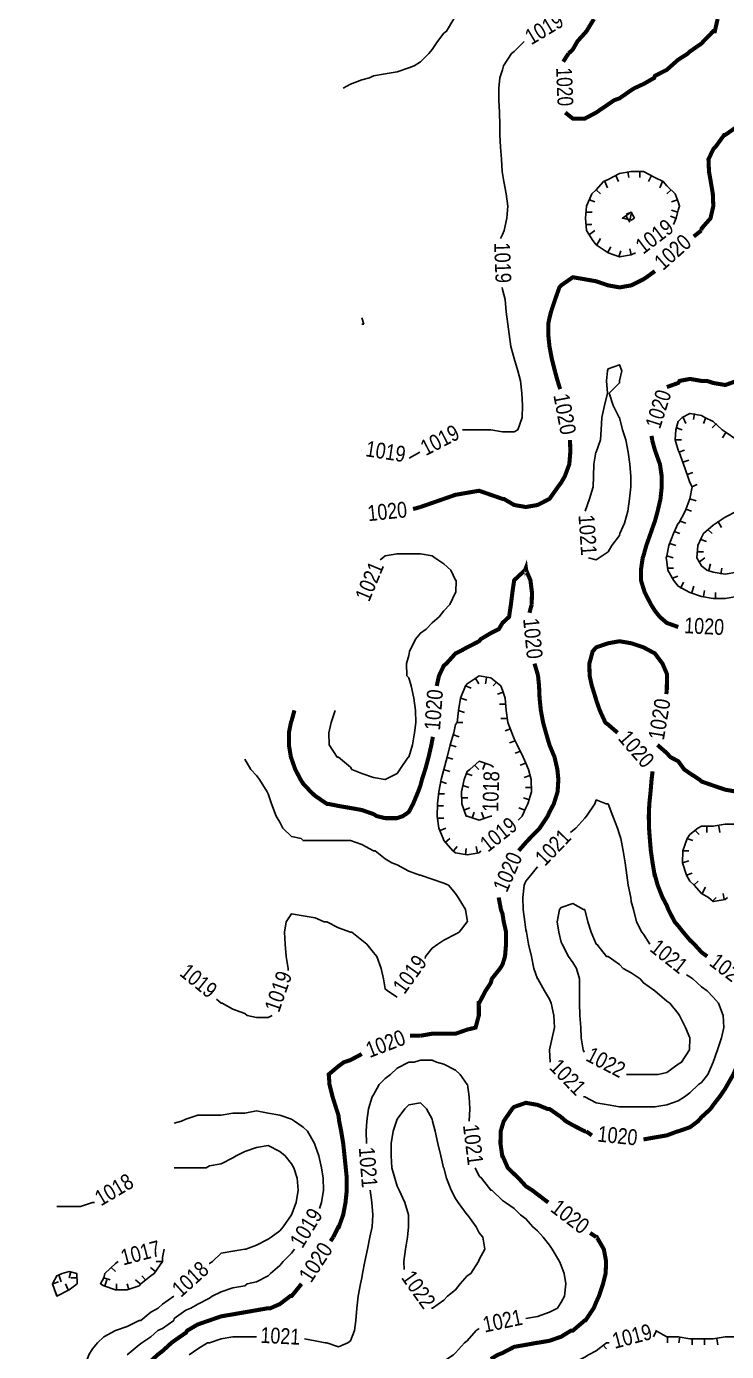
# Model space of a CAD drawing. Extents: x 628896 to 629881, y 4519192 to 4520125.
# Drawn here: x 628929.8 to 629102, y 4519476.4 to 4519802.1 of the extents above; entities that cross this region are included whole.
import ezdxf
from ezdxf.enums import TextEntityAlignment as Align

# ---------------------------------------------------------------- set-up
doc = ezdxf.new("R2010")
doc.units = 0

msp = doc.modelspace()

# ---------------------------------------------------------------- linework, layer by layer
at = {"layer": 'GSLAYER', "linetype": 'CONTINUOUS', "const_width": 1, "flags": 128}
for points in [[(629099.8125, 4519804), (629099.125, 4519801), (629098.75, 4519801), (629096.3125, 4519798.5), (629095.875, 4519798), (629093, 4519796), (629092.5, 4519795.5), (629090.125, 4519794), (629088.4375, 4519792.5), (629087.3125, 4519791.5), (629084.375, 4519790), (629084.1875, 4519789.5), (629081.5625, 4519788), (629079.375, 4519787), (629078.5625, 4519786.5), (629075.6875, 4519784.5), (629074.3125, 4519784), (629072.875, 4519783), (629069.9375, 4519781), (629067.125, 4519779.5), (629064.1875, 4519779.5), (629062.3125, 4519781)], [(629063.125, 4519795.5), (629064.1875, 4519796.5), (629065.3125, 4519798.5), (629067.125, 4519800.5), (629067.5625, 4519801), (629069.375, 4519804)], [(629061.8125, 4519793.5), (629063.125, 4519795.5)], [(629062.3125, 4519781), (629062.3125, 4519781)], [(629095.8125, 4519752), (629095.875, 4519752.5), (629098.0625, 4519755), (629098.75, 4519758), (629098.625, 4519761), (629098.125, 4519764), (629097.6875, 4519766.5), (629097.5625, 4519769.5), (629098.75, 4519772), (629099.25, 4519772.5), (629101.4375, 4519775.5), (629101.6875, 4519775.5), (629104.5625, 4519777.5), (629107.4375, 4519775.5), (629107.625, 4519775.5), (629107.4375, 4519772.5), (629106.625, 4519769.5), (629106.25, 4519766.5), (629105.875, 4519764), (629105.375, 4519761)], [(629093.9375, 4519750.5), (629095.8125, 4519752)], [(629105.875, 4519746.5), (629106.625, 4519743.5), (629107.25, 4519740.5), (629107.4375, 4519738), (629107.4375, 4519736.5), (629107.375, 4519735), (629106.9375, 4519732), (629106.25, 4519729), (629105.6875, 4519726.5), (629105.375, 4519723.5), (629105, 4519720.5), (629104.6875, 4519717.5), (629104.5625, 4519715), (629104.5, 4519715), (629101.6875, 4519714), (629098.75, 4519714.5), (629097.1875, 4519715), (629095.875, 4519715), (629093, 4519715.5), (629090.4375, 4519715), (629090.125, 4519714.5), (629087.3125, 4519713.5)], [(629060.4375, 4519715), (629059.75, 4519717.5), (629059, 4519720.5), (629058.4375, 4519723.5), (629058.4375, 4519723.5), (629058.125, 4519726.5), (629058.125, 4519729), (629058.4375, 4519730.5), (629058.8125, 4519732), (629059.8125, 4519735), (629060.875, 4519738), (629061.3125, 4519738.5), (629064.1875, 4519740.5), (629067.125, 4519740), (629069.9375, 4519739.5), (629072.875, 4519738.5), (629075.6875, 4519738), (629078.5625, 4519738.5), (629081.5625, 4519740), (629082.3125, 4519740.5), (629084.375, 4519742)], [(629084.375, 4519742), (629084.375, 4519742)], [(629061.0625, 4519713), (629060.4375, 4519715)], [(629087.3125, 4519713.5), (629087.3125, 4519713.5)], [(629026.6875, 4519684), (629029.5625, 4519685), (629032.4375, 4519686), (629035.3125, 4519687), (629038.1875, 4519687.5), (629041.125, 4519688), (629044, 4519687), (629046.875, 4519686), (629047.1875, 4519686), (629049.75, 4519684.5), (629052.625, 4519684), (629055.5, 4519684.5), (629058.4375, 4519686), (629060.5625, 4519689), (629061.3125, 4519690), (629062.1875, 4519691.5), (629063.3125, 4519694.5), (629063.5625, 4519697.5), (629063.5, 4519700.5)], [(629063.5, 4519700.5), (629063.5, 4519700.5)], [(629083.6875, 4519700.5), (629084.375, 4519698), (629084.5625, 4519697.5), (629085.625, 4519694.5), (629086.0625, 4519691.5), (629086.0625, 4519689), (629085.75, 4519686), (629085.0625, 4519683), (629084.375, 4519680.5), (629084.1875, 4519680), (629083.3125, 4519677.5), (629082.25, 4519674.5), (629081.5625, 4519672), (629081.375, 4519671.5), (629080.9375, 4519668.5), (629080.9375, 4519666), (629081.5625, 4519664), (629081.875, 4519663), (629083.4375, 4519660), (629084.375, 4519658.5), (629085.5625, 4519657), (629087.3125, 4519655.5), (629090.125, 4519654.5)], [(629083.5625, 4519701.5), (629083.6875, 4519700.5)], [(629024.875, 4519683.5), (629026.6875, 4519684)], [(629012.25, 4519682), (629012.25, 4519682)], [(629054.0625, 4519660), (629054.125, 4519663), (629053.75, 4519666), (629052.6875, 4519668.5), (629052.625, 4519669), (629052.4375, 4519668.5), (629049.75, 4519666), (629049.75, 4519666), (629049.3125, 4519663), (629048.9375, 4519660), (629048.5, 4519657), (629046.875, 4519655.5), (629046, 4519654), (629044, 4519653), (629041.5, 4519651.5), (629041.125, 4519651), (629038.1875, 4519649.5), (629036.375, 4519648.5), (629035.3125, 4519648), (629033.0625, 4519645.5), (629032.4375, 4519645), (629031.25, 4519642.5), (629030.6875, 4519640)], [(629053.5, 4519658), (629054.0625, 4519660)], [(629090.125, 4519654.5), (629090.125, 4519654.5)], [(629087.3125, 4519639), (629087.3125, 4519640), (629087.375, 4519642.5), (629087.3125, 4519643), (629086.25, 4519645.5), (629084.375, 4519648), (629083.4375, 4519648.5), (629081.5625, 4519649.5), (629078.5625, 4519650.5), (629075.6875, 4519651), (629072.875, 4519650.5), (629069.9375, 4519649.5), (629069.0625, 4519648.5), (629068.25, 4519645.5), (629068.3125, 4519642.5), (629068.875, 4519640), (629069.8125, 4519637), (629069.9375, 4519636.5), (629070.8125, 4519634), (629072.1875, 4519631), (629072.875, 4519630.5), (629075.1875, 4519628.5)], [(629052.625, 4519601.5), (629053.5625, 4519602.5), (629055.5, 4519604.5), (629056, 4519605), (629058, 4519608), (629058.4375, 4519609), (629059.5, 4519611), (629060.4375, 4519614), (629060.625, 4519617), (629060.375, 4519619.5), (629059.6875, 4519622.5), (629058.4375, 4519625.5), (629057.5625, 4519628.5), (629056.875, 4519631), (629056.3125, 4519634), (629056, 4519637), (629055.875, 4519640), (629055.625, 4519642.5), (629055.5, 4519643), (629054.75, 4519645.5)], [(629054.75, 4519645.5), (629054.75, 4519645.5)], [(629030.6875, 4519640), (629030.6875, 4519640)], [(629087.1875, 4519638), (629087.3125, 4519639)], [(629029.5625, 4519626.5), (629029.375, 4519625.5), (629028.6875, 4519622.5), (629027.875, 4519619.5), (629027.0625, 4519617), (629026.6875, 4519615.5), (629026.125, 4519614), (629024.875, 4519611), (629023.8125, 4519609), (629022.375, 4519608), (629020.9375, 4519607.5), (629018, 4519607.5), (629015.9375, 4519608), (629015.125, 4519608.5), (629012.25, 4519609.5), (629009.4375, 4519610), (629006.5, 4519610.5), (629004.0625, 4519611), (629003.6875, 4519611), (629000.75, 4519613), (628999.6875, 4519614), (628997.8125, 4519616), (628997.1875, 4519617), (628995.875, 4519619.5), (628995, 4519622), (628994.8125, 4519622.5), (628994.3125, 4519625.5), (628994.3125, 4519628.5), (628994.8125, 4519631), (628995, 4519631.5), (628995.6875, 4519634)], [(629075.1875, 4519628.5), (629075.1875, 4519628.5)], [(629029.75, 4519627.5), (629029.5625, 4519626.5)], [(629129.1875, 4519605), (629127.625, 4519606.5), (629124.75, 4519608), (629124.3125, 4519608), (629121.875, 4519609.5), (629118.9375, 4519611), (629118.375, 4519611), (629116.0625, 4519612), (629113.1875, 4519612.5), (629110.3125, 4519613), (629107.4375, 4519613.5), (629104.5625, 4519614), (629104.5, 4519614), (629101.6875, 4519614.5), (629098.75, 4519615.5), (629095.875, 4519616.5), (629095.3125, 4519617), (629093, 4519618.5), (629091.5625, 4519619.5), (629090.125, 4519621.5), (629088.1875, 4519622.5), (629087.3125, 4519623.5), (629085, 4519625.5)], [(629085, 4519625.5), (629085, 4519625.5)], [(629083.8125, 4519619), (629083.5625, 4519617)], [(629083.5625, 4519617), (629083.3125, 4519614), (629083, 4519611), (629082.875, 4519608), (629082.9375, 4519605), (629083.125, 4519602.5), (629083.375, 4519599.5), (629083.8125, 4519596.5), (629084.3125, 4519593.5), (629084.375, 4519593.5), (629085.0625, 4519591), (629086.25, 4519588), (629087.3125, 4519586), (629087.6875, 4519585), (629089.25, 4519582), (629090.125, 4519581), (629091.3125, 4519579.5), (629093, 4519577.5), (629094.0625, 4519576.5), (629095.875, 4519574.5), (629097.25, 4519573.5)], [(629050.875, 4519599.5), (629052.625, 4519601.5)], [(629026.6875, 4519554), (629029.5625, 4519554.5), (629032.4375, 4519554.5), (629035.3125, 4519554.5), (629038.1875, 4519555.5), (629040.25, 4519556), (629041.0625, 4519559), (629041.0625, 4519562), (629041.125, 4519562), (629042.6875, 4519565), (629044, 4519567), (629044.25, 4519568), (629046.25, 4519570.5), (629046.875, 4519571.5), (629047.5, 4519573.5), (629047.75, 4519576.5), (629047.75, 4519579.5), (629047.1875, 4519582), (629046.875, 4519584), (629046.5, 4519585), (629045.9375, 4519588)], [(629045.9375, 4519588), (629045.9375, 4519588)], [(629097.25, 4519573.5), (629097.25, 4519573.5)], [(629108.5, 4519565), (629109.75, 4519562), (629109.875, 4519559), (629109.375, 4519556), (629108.0625, 4519553.5), (629107.4375, 4519552), (629106.6875, 4519550.5), (629105.1875, 4519547.5), (629104.5625, 4519546.5), (629103.6875, 4519544.5), (629102.25, 4519542), (629101.6875, 4519541), (629100.3125, 4519539), (629098.75, 4519537), (629098.0625, 4519536), (629095.875, 4519534), (629095, 4519533), (629093, 4519531.5), (629090.125, 4519530.5), (629090, 4519530.5), (629087.3125, 4519529.5), (629084.375, 4519529), (629081.5625, 4519528.5)], [(629024.125, 4519554), (629026.6875, 4519554)], [(629005.25, 4519504.5), (629006.5, 4519507), (629006.625, 4519507), (629007.6875, 4519510), (629008.25, 4519513), (629008.5625, 4519516), (629008.5625, 4519519), (629008.3125, 4519521.5), (629008, 4519524.5), (629007.6875, 4519527.5), (629007.1875, 4519530.5), (629006.6875, 4519533), (629006.5, 4519534.5), (629006, 4519536), (629005.0625, 4519539), (629004.3125, 4519542), (629004.125, 4519544.5), (629006.5, 4519546.5), (629007.875, 4519547.5), (629009.4375, 4519548), (629012.25, 4519549.5)], [(629012.25, 4519549.5), (629012.25, 4519549.5)], [(629067.4375, 4519530.5), (629067.125, 4519530.5), (629064.1875, 4519532), (629062.4375, 4519533), (629061.3125, 4519534), (629058.4375, 4519536), (629057.9375, 4519536), (629055.5, 4519537), (629052.625, 4519537.5), (629049.75, 4519536.5), (629049.25, 4519536), (629047.1875, 4519533), (629046.875, 4519532), (629046.4375, 4519530.5), (629046.375, 4519527.5), (629046.8125, 4519524.5), (629046.875, 4519524.5), (629048.1875, 4519521.5), (629049.75, 4519520), (629050.8125, 4519519), (629052.625, 4519517), (629054.1875, 4519516), (629055.5, 4519515), (629058.125, 4519513)], [(629068.875, 4519529.5), (629067.4375, 4519530.5)], [(629081.5625, 4519528.5), (629081.5625, 4519528.5)], [(629058.125, 4519513), (629058.125, 4519513)], [(629004.5625, 4519503.5), (629005.25, 4519504.5)], [(629069.9375, 4519504.5), (629070.0625, 4519504.5), (629071.8125, 4519501.5), (629072.375, 4519498.5), (629072.25, 4519495.5), (629071.625, 4519493), (629070.625, 4519490), (629069.9375, 4519488.5), (629069.3125, 4519487), (629067.3125, 4519484), (629067.125, 4519484), (629064.1875, 4519481.5), (629063.75, 4519481.5), (629061.3125, 4519480), (629058.4375, 4519479), (629055.5, 4519478.5), (629055.375, 4519478.5), (629052.625, 4519478), (629049.75, 4519477.5), (629046.875, 4519476), (629045.625, 4519475.5), (629044, 4519474.5)], [(629068.4375, 4519505.5), (629069.9375, 4519504.5)], [(628954.5625, 4519468.5), (628956.125, 4519470), (628957.4375, 4519471), (628958.9375, 4519472.5), (628960.375, 4519474), (628961.9375, 4519475.5), (628963.25, 4519476.5), (628965.4375, 4519478.5), (628966.125, 4519479), (628969, 4519481), (628969.3125, 4519481.5), (628971.875, 4519483), (628974.75, 4519484), (628977.625, 4519485), (628980.5625, 4519485.5), (628983.4375, 4519486), (628986.3125, 4519486.5), (628989.1875, 4519487), (628989.75, 4519487), (628992.0625, 4519488), (628994.6875, 4519490), (628995, 4519490), (628997.4375, 4519493)], [(628997.4375, 4519493), (628997.4375, 4519493)]]:
    msp.add_lwpolyline(points, dxfattribs=at)
at = {"layer": 'GSLAYER', "linetype": 'CONTINUOUS', "flags": 128}
for points in [[(629034.9375, 4519804), (629033.125, 4519801), (629032.4375, 4519800.5), (629030.875, 4519798.5), (629029.5625, 4519796.5), (629028.75, 4519795.5), (629026.6875, 4519793.5), (629025.125, 4519792.5), (629023.8125, 4519792), (629020.9375, 4519791), (629018, 4519790.5), (629015.125, 4519790), (629014.125, 4519789.5), (629012.25, 4519789), (629009.4375, 4519788), (629007.6875, 4519787)], [(629046.875, 4519751), (629047.3125, 4519752), (629047.9375, 4519755), (629048.1875, 4519758), (629047.75, 4519761), (629047.1875, 4519764), (629046.875, 4519766), (629046.8125, 4519766.5), (629046.625, 4519769.5), (629046.375, 4519772.5), (629046.25, 4519775.5), (629046.1875, 4519778), (629046.125, 4519781), (629045.9375, 4519784), (629045.9375, 4519787), (629046.25, 4519789.5), (629046.875, 4519791.5), (629047.125, 4519792.5), (629049.125, 4519795.5), (629049.75, 4519796), (629052.25, 4519798.5)], [(629052.25, 4519798.5), (629052.25, 4519798.5)], [(629089.625, 4519755), (629090.125, 4519757), (629090.4375, 4519758), (629090.125, 4519759), (629089.375, 4519761), (629087.3125, 4519763), (629086.4375, 4519764), (629084.375, 4519765), (629081.5625, 4519766.5), (629078.5625, 4519766.5), (629075.6875, 4519766), (629072.875, 4519764.5), (629071.75, 4519764), (629069.9375, 4519762), (629068.875, 4519761), (629067.5625, 4519758), (629067.3125, 4519755), (629067.5625, 4519752), (629069.125, 4519749.5), (629069.9375, 4519748.5), (629072.875, 4519746.5), (629072.875, 4519746.5), (629075.6875, 4519745.5), (629078.5625, 4519746), (629079.625, 4519746.5)], [(629074.75, 4519765.5), (629075.4375, 4519764)], [(629077.75, 4519766.5), (629077.9375, 4519765)], [(629080.6875, 4519766.5), (629080.6875, 4519765)], [(629083.5, 4519765.5), (629082.8125, 4519764)], [(629072.0625, 4519764), (629072.6875, 4519762.5)], [(629086.25, 4519764), (629085.5625, 4519762.5)], [(629068.25, 4519759.5), (629069.625, 4519759)], [(629069.9375, 4519762), (629071, 4519761)], [(629088.375, 4519762), (629087.3125, 4519761)], [(629089.9375, 4519759.5), (629088.5, 4519759)], [(629067.4375, 4519756.5), (629068.9375, 4519756.5)], [(629078.5625, 4519756.5), (629076.375, 4519755), (629078.5625, 4519754.5), (629079.375, 4519755)], [(629078.625, 4519756.5), (629077.3125, 4519756)], [(629078.25, 4519754.5), (629078.5625, 4519756)], [(629079.375, 4519755), (629078.5625, 4519756.5)], [(629090, 4519756.5), (629088.5, 4519757)], [(629067.375, 4519753.5), (629068.875, 4519753.5)], [(629077.3125, 4519755.5), (629078.25, 4519754)], [(629089.5625, 4519755), (629088.1875, 4519755.5)], [(629088.9375, 4519753.5), (629089.625, 4519755)], [(629046.375, 4519750), (629046.875, 4519751)], [(629068.3125, 4519751), (629069.625, 4519752)], [(629070.125, 4519748.5), (629071, 4519750)], [(629072.6875, 4519746.5), (629073.5625, 4519748)], [(629075.5, 4519745.5), (629076, 4519747)], [(629078.5, 4519746), (629078.25, 4519747.5)], [(629079.625, 4519746.5), (629079.625, 4519746.5)], [(629038.1875, 4519703), (629041.125, 4519703), (629044, 4519703), (629046.875, 4519702.5), (629049.75, 4519702.5), (629050.6875, 4519703), (629051.6875, 4519706), (629051.8125, 4519709), (629051.625, 4519712), (629051.3125, 4519715), (629050.625, 4519717.5), (629049.75, 4519720.5), (629048.9375, 4519723.5), (629048.5, 4519726.5), (629048.1875, 4519729), (629047.8125, 4519732), (629047.5, 4519735), (629046.875, 4519737.5), (629046.8125, 4519738)], [(629046.8125, 4519738), (629046.8125, 4519738)], [(629012.25, 4519730.5), (629012.75, 4519729)], [(629012.75, 4519729), (629012.25, 4519729)], [(629068.25, 4519686), (629069.1875, 4519689), (629069.25, 4519691.5), (629069.375, 4519694.5), (629069.875, 4519697.5), (629069.9375, 4519697.5), (629071, 4519700.5), (629071.1875, 4519703), (629071.3125, 4519706), (629072, 4519709), (629072.6875, 4519712), (629072.5, 4519715), (629072.6875, 4519717.5), (629072.875, 4519718), (629075.6875, 4519719), (629076.25, 4519717.5), (629075.6875, 4519715), (629075.6875, 4519714.5), (629073.125, 4519712), (629074.125, 4519709), (629075.5625, 4519706), (629075.6875, 4519706), (629076.375, 4519703), (629077.25, 4519700.5), (629077.8125, 4519697.5), (629078.25, 4519694.5), (629078.4375, 4519691.5), (629078.4375, 4519689), (629078.125, 4519686), (629077.75, 4519683), (629076.875, 4519680), (629075.75, 4519677.5), (629075.6875, 4519677), (629073.75, 4519674.5), (629072.875, 4519673), (629070.6875, 4519671.5), (629069.9375, 4519671), (629068, 4519671.5)], [(629104.5625, 4519700.5), (629101.6875, 4519702.5), (629100.9375, 4519703), (629098.75, 4519705), (629096.6875, 4519706), (629095.875, 4519706.5), (629093, 4519707), (629091.125, 4519706), (629090.125, 4519705), (629089.5625, 4519703), (629089.375, 4519700.5), (629090.125, 4519698), (629090.3125, 4519697.5), (629091.375, 4519694.5), (629092.5, 4519691.5), (629093, 4519690), (629093.5625, 4519689), (629093, 4519686), (629091.8125, 4519683), (629090.25, 4519680), (629090.125, 4519680), (629088.9375, 4519677.5), (629087.8125, 4519674.5), (629087.3125, 4519672), (629087.125, 4519671.5), (629087.3125, 4519670.5), (629087.5625, 4519668.5), (629088.9375, 4519666), (629090.125, 4519664.5), (629092.9375, 4519663), (629093, 4519663), (629095.875, 4519662), (629098.75, 4519661.5), (629101.6875, 4519661.5), (629104.5625, 4519662)], [(629094.125, 4519707), (629093.875, 4519705.5)], [(629089.6875, 4519703.5), (629091.125, 4519703)], [(629091.3125, 4519706), (629092, 4519704.5)], [(629096.9375, 4519706), (629096.3125, 4519704.5)], [(629099.5, 4519704.5), (629098.5, 4519703.5)], [(629037.0625, 4519703), (629038.1875, 4519703)], [(629089.375, 4519700.5), (629090.9375, 4519700.5)], [(629101.875, 4519702.5), (629101, 4519701)], [(629012.25, 4519698), (629012.25, 4519698)], [(629023.875, 4519696), (629026.5, 4519697.5)], [(629026.5, 4519697.5), (629026.5, 4519697.5)], [(629090.25, 4519697.5), (629091.6875, 4519698)], [(629091.25, 4519695), (629092.6875, 4519695.5)], [(629092.3125, 4519692), (629093.75, 4519692.5)], [(629093.4375, 4519689), (629094.8125, 4519689.5)], [(629067.1875, 4519683), (629068.25, 4519686)], [(629093, 4519686), (629094.5, 4519685.5)], [(629092, 4519683.5), (629093.375, 4519683)], [(629104.5625, 4519683), (629101.6875, 4519681.5), (629099.4375, 4519680), (629098.75, 4519679.5), (629096.375, 4519677.5), (629095.875, 4519676.5), (629094.9375, 4519674.5), (629094.6875, 4519671.5), (629095.875, 4519669.5), (629097.1875, 4519668.5), (629098.75, 4519668), (629101.6875, 4519667.5), (629104.5625, 4519668)], [(629089.125, 4519678), (629090.5, 4519677.5)], [(629090.5625, 4519680.5), (629092, 4519680)], [(629097.4375, 4519678.5), (629098.4375, 4519677.5)], [(629099.875, 4519680.5), (629100.75, 4519679)], [(629088.0625, 4519675), (629089.5625, 4519674.5)], [(629095.6875, 4519676), (629097.0625, 4519675.5)], [(629017.4375, 4519671.5), (629018, 4519672), (629020.9375, 4519672.5), (629023.8125, 4519672.5), (629026.6875, 4519672.5), (629029.5625, 4519672), (629030.1875, 4519671.5), (629032.4375, 4519670), (629034.125, 4519668.5), (629035.3125, 4519666), (629035.5, 4519666), (629035.375, 4519663), (629035.3125, 4519663), (629033.9375, 4519660), (629032.4375, 4519658.5), (629031.3125, 4519657), (629029.5625, 4519655.5), (629028.125, 4519654), (629026.6875, 4519653), (629025.4375, 4519651.5), (629024, 4519648.5), (629023.8125, 4519647.5), (629023.25, 4519645.5), (629023.375, 4519642.5), (629023.8125, 4519642), (629024.375, 4519640), (629025.0625, 4519637), (629025.4375, 4519634), (629025.5625, 4519631), (629025.25, 4519628.5), (629024.75, 4519625.5), (629023.8125, 4519622.5), (629023.6875, 4519622.5), (629021.625, 4519619.5), (629020.9375, 4519618.5), (629018, 4519617), (629015.125, 4519617.5), (629012.25, 4519618.5), (629009.8125, 4519619.5), (629009.4375, 4519620), (629006.5, 4519622.5), (629006.1875, 4519622.5), (629004.25, 4519625.5), (629004.125, 4519628.5), (629004.75, 4519631), (629005.6875, 4519634)], [(629016.8125, 4519671), (629017.4375, 4519671.5)], [(629068, 4519671.5), (629068, 4519671.5)], [(629087.3125, 4519672), (629088.875, 4519671.5)], [(629094.8125, 4519673), (629096.3125, 4519673)], [(629095.375, 4519670.5), (629096.6875, 4519671.5)], [(629087.4375, 4519669), (629088.9375, 4519669)], [(629097.625, 4519668.5), (629098.0625, 4519670)], [(629100.5625, 4519667.5), (629100.8125, 4519669)], [(629088.6875, 4519666.5), (629090, 4519667)], [(629090.6875, 4519664), (629091.375, 4519665.5)], [(629093.4375, 4519663), (629093.9375, 4519664.5)], [(629096.3125, 4519662), (629096.5625, 4519663.5)], [(629099.3125, 4519661.5), (629099.3125, 4519663)], [(629012.25, 4519660), (629012.25, 4519660)], [(629051.6875, 4519608), (629052.625, 4519610), (629053.125, 4519611), (629054, 4519614), (629053.9375, 4519617), (629053.3125, 4519619.5), (629052.625, 4519621), (629052, 4519622.5), (629050.5, 4519625.5), (629049.75, 4519627), (629049.1875, 4519628.5), (629048.1875, 4519631), (629047.75, 4519634), (629047.5, 4519637), (629046.875, 4519639), (629046.4375, 4519640), (629044, 4519642), (629041.125, 4519642.5), (629038.1875, 4519640.5), (629037.8125, 4519640), (629036.5625, 4519637), (629036.0625, 4519634), (629035.6875, 4519631), (629035.3125, 4519630.5), (629034.875, 4519628.5), (629034, 4519625.5), (629033.25, 4519622.5), (629032.4375, 4519619.5), (629031.75, 4519617), (629031.1875, 4519614), (629030.875, 4519611), (629030.8125, 4519608), (629031.25, 4519605), (629032.25, 4519602.5), (629032.4375, 4519602), (629034.6875, 4519599.5), (629035.3125, 4519599), (629038.1875, 4519598.5), (629041.125, 4519599), (629041.5625, 4519599.5)], [(629040.1875, 4519642), (629041.0625, 4519640.5)], [(629042.9375, 4519642), (629042.6875, 4519640.5)], [(629037.75, 4519640), (629039.1875, 4519639.5)], [(629045.5, 4519641), (629044.5625, 4519640)], [(629047.0625, 4519638.5), (629045.625, 4519638)], [(629036.625, 4519637), (629038.0625, 4519636.5)], [(629047.625, 4519635.5), (629046.125, 4519635.5)], [(629036.0625, 4519634), (629037.5625, 4519633.5)], [(629048, 4519632), (629046.5, 4519632)], [(629035.6875, 4519631), (629037.125, 4519631)], [(629048.875, 4519629.5), (629047.5, 4519629)], [(629033.9375, 4519625.5), (629035.5, 4519625)], [(629034.8125, 4519628), (629036.25, 4519627.5)], [(629050, 4519626.5), (629048.625, 4519626)], [(629027.9375, 4519573.5), (629029.5625, 4519575.5), (629031, 4519576.5), (629032.4375, 4519577.5), (629035.3125, 4519579), (629036.1875, 4519579.5), (629038.1875, 4519582), (629038.25, 4519582), (629038.1875, 4519582.5), (629037.8125, 4519585), (629035.9375, 4519588), (629035.3125, 4519589), (629033.5625, 4519591), (629032.4375, 4519591.5), (629029.5625, 4519592.5), (629026.6875, 4519593.5), (629026.5, 4519593.5), (629023.8125, 4519594.5), (629020.9375, 4519596), (629019.6875, 4519596.5), (629018, 4519597.5), (629015.5625, 4519599.5), (629015.125, 4519599.5), (629012.25, 4519601), (629009.4375, 4519602), (629006.5, 4519602), (629003.6875, 4519602), (629000.75, 4519602), (628997.8125, 4519602), (628997.3125, 4519602.5), (628995, 4519603), (628992.8125, 4519605), (628992.0625, 4519606.5), (628991.1875, 4519608), (628990, 4519611), (628989.1875, 4519613.5), (628988.9375, 4519614), (628987.0625, 4519617), (628986.3125, 4519618), (628984.9375, 4519619.5), (628983.4375, 4519622)], [(629033.125, 4519622.5), (629034.625, 4519622)], [(629051.375, 4519624), (629050, 4519623.5)], [(629032.375, 4519619.5), (629033.9375, 4519619)], [(629044, 4519620.5), (629041.125, 4519621.5), (629038.8125, 4519619.5), (629038.1875, 4519619), (629037.4375, 4519617), (629036.8125, 4519614), (629036.875, 4519611), (629037.9375, 4519608), (629038.1875, 4519608), (629041.125, 4519607), (629044, 4519608), (629044.25, 4519608)], [(629040, 4519620.5), (629041.0625, 4519619.5)], [(629042.625, 4519621), (629042.0625, 4519619.5)], [(629044.6875, 4519620), (629044, 4519620.5)], [(629052.625, 4519621), (629051.1875, 4519620.5)], [(629031.6875, 4519616.5), (629033.125, 4519616)], [(629037.125, 4519615.5), (629038.625, 4519615)], [(629037.9375, 4519618.5), (629039.375, 4519618)], [(629053.625, 4519618), (629052.1875, 4519617.5)], [(629031.125, 4519613.5), (629032.625, 4519613.5)], [(629036.875, 4519612.5), (629038.375, 4519612.5)], [(629053.5, 4519612), (629052.0625, 4519612.5)], [(629054, 4519615), (629052.5, 4519615)], [(629030.875, 4519610.5), (629032.375, 4519610.5)], [(629037.375, 4519609.5), (629038.8125, 4519610)], [(629039.375, 4519607.5), (629039.875, 4519609)], [(629042.25, 4519607.5), (629041.75, 4519609)], [(629052.375, 4519609.5), (629050.9375, 4519610)], [(629064.1875, 4519604.5), (629064.9375, 4519605), (629067.125, 4519607.5), (629067.5625, 4519608), (629069.5625, 4519611), (629069.9375, 4519612), (629072.375, 4519611), (629072.875, 4519611), (629074, 4519608), (629075.1875, 4519605), (629075.6875, 4519603.5), (629076, 4519602.5), (629076.5625, 4519599.5), (629077.0625, 4519596.5), (629077.4375, 4519593.5), (629077.8125, 4519591), (629078.4375, 4519588), (629078.5625, 4519587), (629079.125, 4519585), (629079.875, 4519582), (629081.125, 4519579.5), (629081.5625, 4519579), (629083.125, 4519576.5)], [(629030.9375, 4519607.5), (629032.4375, 4519607.5)], [(629044.25, 4519608), (629044.25, 4519608)], [(629050.75, 4519607), (629051.6875, 4519608)], [(629104.5625, 4519606), (629101.6875, 4519606), (629098.75, 4519605.5), (629095.875, 4519605.5), (629094.9375, 4519605), (629093, 4519603.5), (629092.3125, 4519602.5), (629091.25, 4519599.5), (629091.1875, 4519596.5), (629092.125, 4519593.5), (629093, 4519592), (629094.0625, 4519591), (629095.875, 4519589), (629097.5625, 4519588), (629098.75, 4519587), (629101.6875, 4519587.5), (629102.25, 4519588)], [(629031.5, 4519604.5), (629032.9375, 4519605)], [(629032.75, 4519601.5), (629033.9375, 4519602.5)], [(629063.625, 4519604), (629064.1875, 4519604.5)], [(629092.25, 4519602.5), (629093.6875, 4519602)], [(629094.3125, 4519604.5), (629095.25, 4519603.5)], [(629097.125, 4519605.5), (629097.125, 4519604)], [(629100.125, 4519605.5), (629100.375, 4519604)], [(629034.8125, 4519599.5), (629035.75, 4519600.5)], [(629037.75, 4519598.5), (629037.9375, 4519600)], [(629040.6875, 4519599), (629040.4375, 4519600.5)], [(629041.5625, 4519599.5), (629041.5625, 4519599.5)], [(629091.25, 4519599.5), (629092.75, 4519599.5)], [(629091.1875, 4519596.5), (629092.6875, 4519597)], [(629058.625, 4519547.5), (629058.4375, 4519550.5), (629059.0625, 4519553.5), (629059.6875, 4519556), (629059.5, 4519559), (629058.875, 4519562), (629058.4375, 4519563), (629057.25, 4519565), (629055.5625, 4519568), (629055.5, 4519568), (629054.625, 4519570.5), (629054, 4519573.5), (629053.3125, 4519576.5), (629052.75, 4519579.5), (629052.625, 4519580), (629052.375, 4519582), (629052, 4519585), (629051.875, 4519588), (629052.1875, 4519591), (629052.625, 4519592), (629053.8125, 4519593.5), (629055.5, 4519595.5)], [(629055.5, 4519595.5), (629055.5, 4519595.5)], [(629092.125, 4519593.5), (629093.5625, 4519594)], [(629093.9375, 4519591), (629095, 4519592)], [(629096, 4519589), (629096.8125, 4519590.5)], [(629066.75, 4519550.5), (629066.25, 4519553.5), (629066.1875, 4519556), (629065.9375, 4519559), (629065.8125, 4519562), (629065.8125, 4519565), (629065.8125, 4519568), (629065.0625, 4519570.5), (629064.1875, 4519572), (629063.125, 4519573.5), (629061.5625, 4519576.5), (629061.3125, 4519577), (629060.75, 4519579.5), (629060.3125, 4519582), (629060.875, 4519585), (629061.3125, 4519585.5), (629064.1875, 4519586.5), (629066.8125, 4519585), (629067.125, 4519585), (629067.875, 4519582), (629068.6875, 4519579.5), (629069.9375, 4519576.5), (629070.0625, 4519576.5), (629072.4375, 4519573.5), (629072.875, 4519573.5), (629075.6875, 4519571.5), (629076.5625, 4519570.5), (629078.5625, 4519569.5), (629080.75, 4519568), (629081.5625, 4519567), (629084.375, 4519565), (629087.3125, 4519562.5), (629088.0625, 4519562), (629090.125, 4519559.5), (629090.4375, 4519559), (629091.875, 4519556), (629092.9375, 4519553.5), (629092.875, 4519550.5), (629090.9375, 4519547.5), (629090.125, 4519547), (629087.3125, 4519545), (629085.1875, 4519544.5), (629084.375, 4519544.5), (629081.5625, 4519544.5), (629078.5625, 4519544.5), (629077.375, 4519544.5)], [(629098.5, 4519587), (629099.4375, 4519588)], [(629101.4375, 4519587.5), (629101.1875, 4519589)], [(628994.125, 4519570.5), (628993.625, 4519573.5), (628993.4375, 4519576.5), (628993.25, 4519579.5), (628993.625, 4519582), (628995, 4519584), (628997.8125, 4519583.5), (629000.75, 4519583), (629003, 4519582), (629003.6875, 4519582), (629006.5, 4519580.5), (629009.4375, 4519579.5), (629009.8125, 4519579.5), (629012.25, 4519577.5), (629013.5, 4519576.5), (629015.125, 4519574.5), (629015.9375, 4519573.5), (629017.0625, 4519570.5), (629017.625, 4519568), (629018, 4519565.5), (629018.5625, 4519565), (629020.9375, 4519563.5)], [(629083.125, 4519576.5), (629083.125, 4519576.5)], [(629027.8125, 4519573), (629027.9375, 4519573.5)], [(628967.625, 4519570.5), (628967.625, 4519570.5)], [(628994.125, 4519570), (628994.125, 4519570.5)], [(629093, 4519568.5), (629093.75, 4519568), (629095.875, 4519566), (629097.25, 4519565), (629098.75, 4519563.5), (629100, 4519562), (629101.1875, 4519559), (629101.375, 4519556), (629100.75, 4519553.5), (629099.8125, 4519550.5), (629098.75, 4519547.5), (629097.375, 4519544.5), (629095.875, 4519542.5), (629095.125, 4519542), (629093, 4519540), (629091.6875, 4519539), (629090.125, 4519538), (629087.3125, 4519537), (629084.375, 4519536.5), (629081.5625, 4519536.5), (629078.5625, 4519536.5), (629075.6875, 4519536.5), (629072.875, 4519537), (629069.9375, 4519537.5), (629067.125, 4519539), (629066.8125, 4519539)], [(629092.1875, 4519569), (629093, 4519568.5)], [(629020.9375, 4519563.5), (629020.9375, 4519563.5)], [(628976.5, 4519563), (628977.625, 4519562)], [(628977.625, 4519562), (628977.875, 4519562), (628980.5625, 4519560.5), (628983.4375, 4519559.5), (628984.0625, 4519559), (628986.3125, 4519558.5), (628989.1875, 4519558.5), (628990.1875, 4519559)], [(628990.1875, 4519559), (628990.1875, 4519559)], [(629067, 4519550), (629066.75, 4519550.5)], [(629013.3125, 4519530.5), (629013.5, 4519533), (629013.9375, 4519536), (629014.8125, 4519539), (629015.125, 4519539.5), (629016.5625, 4519542), (629018, 4519543.5), (629019.3125, 4519544.5), (629020.9375, 4519546), (629023.8125, 4519547.5), (629025.125, 4519547.5), (629026.6875, 4519548), (629029.5625, 4519548), (629030.625, 4519547.5), (629032.4375, 4519547), (629035.3125, 4519545.5), (629036.4375, 4519544.5), (629038.1875, 4519542), (629038.25, 4519542), (629038.6875, 4519539), (629038.8125, 4519536), (629038.6875, 4519533)], [(629058.625, 4519547.5), (629058.625, 4519547.5)], [(629077.375, 4519544.5), (629077.375, 4519544.5)], [(629022.625, 4519498.5), (629023, 4519501.5), (629023.5, 4519504.5), (629023.75, 4519507), (629023.75, 4519510), (629022.8125, 4519513), (629021.4375, 4519516), (629020.9375, 4519517), (629020.375, 4519519), (629019.6875, 4519521.5), (629019.5, 4519524.5), (629019.5, 4519527.5), (629020, 4519530.5), (629020.8125, 4519533), (629020.9375, 4519533.5), (629022.8125, 4519536), (629023.8125, 4519537), (629026.6875, 4519537.5), (629028.1875, 4519536), (629029.5625, 4519533.5), (629029.625, 4519533), (629030.3125, 4519530.5), (629030.9375, 4519527.5), (629031.6875, 4519524.5), (629032.375, 4519521.5), (629032.4375, 4519521.5), (629033.125, 4519519), (629034.25, 4519516), (629035.3125, 4519514), (629036, 4519513), (629038.1875, 4519510), (629038.25, 4519510), (629040.375, 4519507), (629041.125, 4519505.5), (629042, 4519504.5), (629042.5, 4519501.5), (629041.125, 4519499), (629040.9375, 4519498.5), (629039.0625, 4519495.5), (629038.1875, 4519495), (629036.5, 4519493), (629035.3125, 4519491.5), (629033.375, 4519490), (629032.4375, 4519489), (629029.625, 4519487), (629029.5625, 4519487), (629029.375, 4519487)], [(629066.8125, 4519539), (629066.8125, 4519539)], [(629002.3125, 4519513), (629002.8125, 4519516), (629002.75, 4519519), (629002.375, 4519521.5), (629001.6875, 4519524.5), (629000.75, 4519527), (629000.625, 4519527.5), (628998.875, 4519530.5), (628997.8125, 4519531.5), (628995.6875, 4519533), (628995, 4519533.5), (628992.0625, 4519534.5), (628989.1875, 4519535), (628986.3125, 4519535.5), (628983.4375, 4519535), (628980.5625, 4519535), (628977.625, 4519534.5), (628974.75, 4519534.5), (628971.875, 4519534.5), (628969, 4519533.5), (628967.875, 4519533), (628966.125, 4519532.5)], [(629038.6875, 4519533), (629038.6875, 4519533)], [(629013.4375, 4519527.5), (629013.3125, 4519530.5)], [(628974.75, 4519498), (628975.5625, 4519498.5), (628977.625, 4519500.5), (628980.5625, 4519501), (628983.4375, 4519501.5), (628983.75, 4519501.5), (628986.3125, 4519502.5), (628989.1875, 4519504), (628989.9375, 4519504.5), (628992.0625, 4519506), (628992.9375, 4519507), (628995, 4519510), (628995, 4519510), (628996.125, 4519513), (628996.625, 4519516), (628996.375, 4519519), (628995.5, 4519521.5), (628995, 4519522.5), (628993.4375, 4519524.5), (628992.0625, 4519525.5), (628989.1875, 4519527), (628986.3125, 4519526.5), (628983.4375, 4519525.5), (628981.3125, 4519524.5), (628980.5625, 4519524), (628977.625, 4519522.5), (628974.75, 4519522), (628974, 4519521.5), (628971.875, 4519521.5), (628969, 4519521.5), (628967.375, 4519521.5), (628966.125, 4519521.5)], [(629040.1875, 4519521.5), (629041.125, 4519519.5)], [(628956.6875, 4519519), (628956.6875, 4519519)], [(629041.125, 4519519.5), (629041.75, 4519519), (629044, 4519516), (629044.25, 4519516), (629046.875, 4519513.5), (629047.625, 4519513), (629049.75, 4519511.5), (629051.3125, 4519510), (629052.625, 4519509), (629054.3125, 4519507), (629055.5, 4519506), (629056.875, 4519504.5), (629058.4375, 4519502.5), (629059.125, 4519501.5), (629060.875, 4519498.5), (629061.3125, 4519497.5), (629062.0625, 4519495.5), (629062.5, 4519493), (629062.125, 4519490), (629061.3125, 4519488.5), (629060.375, 4519487), (629058.4375, 4519486), (629055.5, 4519485), (629052.625, 4519484.5)], [(629000.75, 4519479), (629003.25, 4519478.5), (629003.6875, 4519478.5), (629006.5, 4519477.5), (629008.8125, 4519478.5), (629009.4375, 4519479), (629010.5, 4519481.5), (629010.8125, 4519484), (629011, 4519487), (629011.375, 4519490), (629011.9375, 4519493), (629012.25, 4519494.5), (629012.4375, 4519495.5), (629013, 4519498.5), (629013.625, 4519501.5), (629014.25, 4519504.5), (629014.8125, 4519507), (629015, 4519510), (629014.6875, 4519513), (629014.3125, 4519516)], [(629014.3125, 4519516), (629014.3125, 4519516)], [(628946.125, 4519513), (628946, 4519513), (628943.0625, 4519512), (628940.25, 4519512), (628937.25, 4519512)], [(628946.5, 4519513), (628946.125, 4519513)], [(629001.875, 4519511.5), (629002.3125, 4519513)], [(628954.5625, 4519475.5), (628957.4375, 4519478), (628958.125, 4519478.5), (628960.375, 4519480), (628962.0625, 4519481.5), (628963.25, 4519482), (628966, 4519484), (628966.125, 4519484.5), (628969, 4519486.5), (628970.1875, 4519487), (628971.875, 4519488), (628974.75, 4519489.5), (628975.4375, 4519490), (628977.625, 4519491), (628980.5625, 4519492), (628983.4375, 4519492.5), (628984.0625, 4519493), (628986.3125, 4519493.5), (628989.1875, 4519495), (628989.8125, 4519495.5), (628992.0625, 4519497.5), (628992.875, 4519498.5), (628995, 4519500.5), (628995.6875, 4519501.5)], [(628960.375, 4519495), (628961.1875, 4519495.5), (628963.1875, 4519498.5), (628963.25, 4519499.5), (628963.625, 4519501.5)], [(628963.625, 4519501.5), (628963.625, 4519501.5)], [(628995.6875, 4519501.5), (628995.6875, 4519501.5)], [(628952.3125, 4519498.5), (628951.6875, 4519498)], [(628963.1875, 4519498.5), (628961.625, 4519498.5)], [(629022.6875, 4519496.5), (629022.625, 4519498.5)], [(628942.125, 4519495.5), (628940.25, 4519496), (628938.5625, 4519495.5), (628937.25, 4519495), (628936.125, 4519493), (628937.25, 4519490), (628940.25, 4519491.5), (628942.25, 4519493)], [(628937.8125, 4519495), (628938.3125, 4519493.5)], [(628940.625, 4519496), (628940.25, 4519494.5)], [(628942.25, 4519493), (628942.125, 4519495.5)], [(628951.6875, 4519498), (628949, 4519495.5), (628948.8125, 4519494.5), (628947.9375, 4519493), (628948.8125, 4519492.5), (628951.6875, 4519491.5), (628954.5625, 4519491.5), (628957.4375, 4519492.5), (628957.875, 4519493)], [(628950.5625, 4519497), (628951.625, 4519496)], [(628957.875, 4519493), (628960.375, 4519495)], [(628959.0625, 4519494), (628958.125, 4519495)], [(628961.5, 4519496), (628960.25, 4519497)], [(628974.6875, 4519498), (628974.75, 4519498)], [(628936.25, 4519493), (628937.625, 4519493.5)], [(628940, 4519491.5), (628939.375, 4519493)], [(628942.1875, 4519494.5), (628940.6875, 4519494.5)], [(628948.8125, 4519494.5), (628950.3125, 4519494)], [(628949, 4519492.5), (628949.5, 4519494)], [(628951.875, 4519491.5), (628951.875, 4519493)], [(628954.9375, 4519491.5), (628954.5, 4519493)], [(628957.6875, 4519493), (628956.5625, 4519494)], [(628929.75, 4519458), (628931.5625, 4519460.5), (628931.75, 4519461), (628934.375, 4519464), (628934.5, 4519464), (628937.25, 4519466), (628938.375, 4519467), (628940.25, 4519468), (628942.375, 4519470), (628943.0625, 4519471), (628944.0625, 4519472.5), (628945.125, 4519475.5), (628946, 4519477), (628947.1875, 4519478.5), (628948.8125, 4519480), (628951.625, 4519481.5), (628951.6875, 4519481.5), (628954.5625, 4519482.5), (628957.4375, 4519484), (628957.875, 4519484), (628960.375, 4519486), (628962.125, 4519487), (628963.25, 4519488), (628966, 4519490)], [(628937.3125, 4519490), (628936.625, 4519491.5)], [(628966, 4519490), (628966, 4519490)], [(629029.375, 4519487), (629029.375, 4519487)], [(629131.875, 4519487), (629130.5625, 4519486), (629127.625, 4519485), (629124.75, 4519484.5), (629123.4375, 4519484), (629121.875, 4519484), (629118.9375, 4519484), (629117.5625, 4519484), (629116.0625, 4519484.5), (629113.1875, 4519485.5), (629110.3125, 4519484.5), (629110.0625, 4519484), (629107.4375, 4519481.5), (629107.1875, 4519481.5), (629104.5625, 4519480), (629101.6875, 4519480), (629098.75, 4519479.5), (629095.875, 4519479.5), (629093, 4519479.5), (629090.125, 4519480), (629087.3125, 4519480), (629084.5625, 4519481.5)], [(629041.125, 4519482), (629040.375, 4519481.5)], [(629052.625, 4519484.5), (629052.625, 4519484.5)], [(628969.8125, 4519475.5), (628971.875, 4519477), (628974.3125, 4519478.5), (628974.75, 4519478.5), (628977.625, 4519479.5), (628980.5625, 4519480), (628983.4375, 4519480), (628986.3125, 4519480)], [(628986.3125, 4519480), (628986.3125, 4519480)], [(628998.125, 4519479.5), (629000.75, 4519479)], [(629040.375, 4519481.5), (629038.1875, 4519479), (629037.5, 4519478.5), (629035.3125, 4519476), (629034.8125, 4519475.5), (629032.4375, 4519474), (629029.9375, 4519472.5), (629029.5625, 4519472.5), (629026.6875, 4519472), (629023.8125, 4519471.5), (629020.9375, 4519471), (629018.375, 4519470), (629018, 4519469.5), (629015.6875, 4519467), (629015.125, 4519465.5), (629014.625, 4519464), (629014.125, 4519461), (629013.9375, 4519458), (629014, 4519455.5), (629014.375, 4519452.5), (629015.125, 4519450), (629015.3125, 4519449.5), (629016.4375, 4519446.5)], [(629084.75, 4519481.5), (629084, 4519480)], [(629084.5625, 4519481.5), (629084.5625, 4519481.5)], [(629087.4375, 4519480), (629087.4375, 4519478.5)], [(629090.5, 4519480), (629090.25, 4519478.5)], [(629093.5625, 4519479.5), (629093.5625, 4519478)], [(629096.5625, 4519479.5), (629096.5625, 4519478)], [(629099.625, 4519479.5), (629099.875, 4519478)], [(629072.875, 4519478.5), (629072.5, 4519478.5), (629069.9375, 4519476.5), (629068.0625, 4519475.5), (629067.125, 4519475), (629064.1875, 4519473.5), (629061.3125, 4519473), (629060.1875, 4519472.5), (629058.4375, 4519472), (629055.5, 4519471.5), (629052.625, 4519470.5), (629050.75, 4519470), (629049.75, 4519469), (629047.3125, 4519467), (629046.875, 4519466.5), (629045.25, 4519464), (629044, 4519462), (629043.125, 4519461), (629041.125, 4519458.5), (629040.6875, 4519458), (629038.625, 4519455.5), (629038.1875, 4519454.5), (629036.9375, 4519452.5), (629035.9375, 4519449.5)], [(629071.5625, 4519478), (629072.5, 4519477)], [(629073.125, 4519478.5), (629072.875, 4519478.5)]]:
    msp.add_lwpolyline(points, dxfattribs=at)

# ---------------------------------------------------------------- texts
at = {"layer": 'GSLAYER', "color": 7}
for s, rotation, width, p, p2 in [('1019', 30.7, 0.791685, (629053.9375, 4519797.5), (629062.3125, 4519802.5)), ('1020', 272.3, 0.732228, (629060.0625, 4519792), (629060.4375, 4519782.5)), ('1019', 36.9, 0.803557, (629081.5, 4519746), (629089.375, 4519752)), ('1020', 41.6, 0.753515, (629086.375, 4519742), (629093.6875, 4519748.5)), ('1019', 272.1, 0.812221, (629044.8125, 4519749), (629045.1875, 4519739)), ('1020', 281, 0.783588, (629059.375, 4519711.5), (629061.25, 4519701.5)), ('1020', 72.9, 0.727657, (629085.625, 4519703), (629088.5, 4519712)), ('1019', 27.6, 0.794102, (629028, 4519696.5), (629036.6875, 4519701)), ('1019', 350.2, 0.795656, (629013, 4519696.5), (629022.6875, 4519695)), ('1020', 6.8, 0.750064, (629013.875, 4519680.5), (629023.5625, 4519681.5)), ('1021', 274, 0.813567, (629065.5625, 4519682), (629066.25, 4519672)), ('1021', 67.5, 0.791359, (629014.0625, 4519660.5), (629017.8125, 4519669.5)), ('1020', 275.7, 0.774008, (629051.9375, 4519656.5), (629052.9375, 4519646.5)), ('1020', 357.7, 0.756707, (629091.5, 4519653), (629101.3125, 4519652.5)), ('1020', 85.7, 0.77233, (629031.5, 4519629), (629032.25, 4519639)), ('1020', 80.1, 0.781056, (629086.5625, 4519626.5), (629088.25, 4519636.5)), ('1020', 312, 0.764369, (629075.125, 4519627), (629081.625, 4519619.5)), ('1018', 87.9, 0.812047, (629045.8125, 4519609), (629046.125, 4519619)), ('1019', 39.2, 0.783533, (629043.3125, 4519599), (629050.875, 4519605)), ('1021', 46.3, 0.789275, (629057.3125, 4519595.5), (629064.0625, 4519602.5)), ('1020', 66.8, 0.756584, (629047.9375, 4519589), (629051.875, 4519598)), ('1021', 320.6, 0.783533, (629082.875, 4519575), (629090.4375, 4519569)), ('1019', 54.1, 0.799641, (629022.75, 4519564), (629028.5, 4519572)), ('1020', 323.8, 0.762487, (629097.5, 4519571.5), (629105.375, 4519565.5)), ('1019', 319.8, 0.77561, (628967.1875, 4519569), (628974.625, 4519563)), ('1019', 70.3, 0.816597, (628991.875, 4519559.5), (628995.1875, 4519569)), ('1020', 20.8, 0.757196, (629014.1875, 4519548.5), (629023.375, 4519552)), ('1022', 332.1, 0.713709, (629067.125, 4519548), (629075.75, 4519543.5)), ('1021', 313.9, 0.792805, (629058.1875, 4519546), (629065, 4519539)), ('1021', 277.4, 0.817967, (629037.125, 4519532), (629038.375, 4519522)), ('1020', 355.5, 0.754852, (629070.125, 4519528), (629079.875, 4519527)), ('1021', 274.7, 0.814325, (629011.5, 4519526.5), (629012.3125, 4519516.5)), ('1018', 30.5, 0.796044, (628948.0625, 4519512), (628956.5, 4519517)), ('1019', 58.3, 0.808235, (628997.625, 4519501.5), (629002.8125, 4519510)), ('1020', 324, 0.762487, (629058.4375, 4519511), (629066.3125, 4519505)), ('1017', 14.9, 0.79732, (628953.5625, 4519497.5), (628963.0625, 4519500)), ('1020', 55.6, 0.78236, (628999.75, 4519493), (629005.3125, 4519501.5)), ('1018', 42.6, 0.786548, (628967.75, 4519489.5), (628974.9375, 4519496)), ('1022', 305.1, 0.720117, (629021.8125, 4519494.5), (629027.5, 4519486.5)), ('1021', 12.3, 0.792935, (629042.5, 4519481), (629052.0625, 4519483)), ('1021', 357.6, 0.792399, (628987.25, 4519478.5), (628997, 4519478)), ('1019', 14.7, 0.79732, (629074.5, 4519477), (629084, 4519479.5))]:
    msp.add_text(s, height=3.89682, rotation=rotation, dxfattribs=dict(at, width=width)).set_placement(p, p2, align=Align.FIT)

doc.saveas('drawing.dxf')
